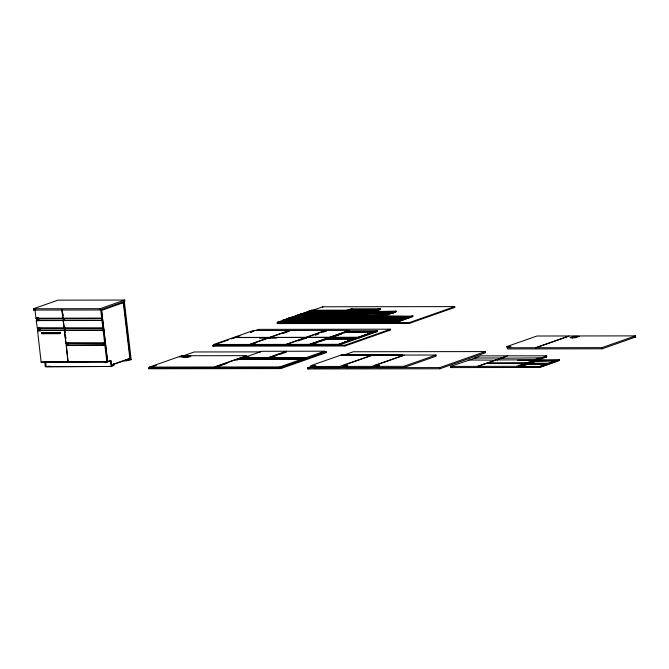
<?xml version="1.0" encoding="UTF-8"?>
<svg xmlns="http://www.w3.org/2000/svg" width="669" height="669" viewBox="0 0 669 669"><rect width="100%" height="100%" fill="white"/><g stroke="black" fill="none" stroke-linecap="round" stroke-linejoin="round"><path stroke-width="1" d="M37.322 328.144L36.235 320.576L36.787 320.551L36.711 318.72M37.865 328.512L37.589 330.386M63.07 318.444L62 310.031L62.669 309.797M63.689 320.426L63.697 318.553M64.542 330.478L68.004 362.063L68.673 361.82M103.486 328.337L103.269 327.751L102.884 328.211L101.981 320.493L102.541 320.292L101.42 309.747L100.743 309.981L101.738 318.411L102.123 317.951L102.332 318.544M37.698 328.103L103.611 328.429L105.376 343.414L105.05 342.863L104.665 343.322L103.126 330.285L103.687 330.26L103.595 328.295L102.457 318.628L36.603 318.753M468.835 360.215L450.463 366.42L450.605 367.59L477.499 367.549L479.414 366.88M474.48 358.233L469.964 359.897M495.729 360.173L468.752 359.997M536.362 360.24L536.095 359.805L496.189 359.955L488.587 362.799L488.822 363.543L527.515 363.518L527.406 362.548L534.932 359.905L534.974 360.892L556.717 360.357L539.39 366.453L518.876 366.478L518.968 367.264L539.482 367.231L556.809 361.143L536.304 361.168L529.564 363.535M487.358 363.568L487.467 363.024L477.9 366.386L478.042 367.549L516.786 367.498L518.692 366.829M501.901 358.233L541.781 357.831C543.387 359.362 534.564 356.937 536.195 359.805M526.177 363.894L526.235 362.966L516.644 366.328L477.9 366.386M63.237 318.084L63.02 318.578M64.291 330.21L66.005 343.506L66.298 342.913L105.225 343.13M66.657 345.572L105.468 345.204L104.908 345.405L106.856 362.013L41.11 362.096L37.506 330.185M474.396 358.007L501.29 357.974L501.232 358.902M63.103 318.595L63.396 320.685M64.216 328.111L63.179 320.359L64.324 328.111M487.45 363.376L526.244 363.292M534.899 360.265L517.614 360.257M541.857 358.475L539.816 358.484M100.743 309.981L33.601 310.073L33.45 308.769L57.986 300.147L124.71 300.055L124.86 301.351L100.325 309.981L100.174 308.685L124.71 300.055M33.601 310.073L35.566 309.379M34.997 310.065L35.984 318.503L36.377 318.043L36.695 318.586M63.597 318.553L63.396 318.118M63.605 318.72L63.94 320.618M37.74 328.42L103.595 328.295M101.646 310.324L123.757 302.555M41.436 332.861L60.486 332.418L60.586 333.262L59.39 333.68L41.537 333.706L41.436 332.861L60.486 332.418M64.851 328.345L64.834 330.143M64.751 328.521L65.102 330.478M66.624 343.465L105.376 343.414M68.389 343.122L68.489 343.966M41.11 362.096L107.692 361.77L110.937 360.633L111.631 366.47L45.266 366.712L44.698 361.845M103.946 343.08L103.394 343.155L103.72 343.925M106.856 362.013L107.533 361.77L105.384 343.54L105.468 345.204M68.782 361.82L68.113 362.063L66.39 345.538M106.714 361.77L109.156 360.917M107.525 361.569L111.029 361.411M113.404 364.153L126.006 359.721M113.814 364.187L111.765 364.906L111.915 366.202L113.964 365.483L113.814 364.187L113.304 364.187M126.115 359.679L128.682 358.96L128.833 360.257L124.233 360.984M111.472 365.174L130.338 358.542L128.272 358.542M128.431 359.838L131.157 359.596L124.342 301.535M246.644 355.657L214.406 366.988L214.498 367.774L149.563 367.858L149.471 367.08L181.7 355.741L246.644 355.657L246.736 356.435L241.852 358.158M255.583 343.147L249.679 345.221L213.804 345.271L213.712 344.485L233.397 337.569L269.273 337.519L269.364 338.297M233.765 337.435L253.451 330.511L289.326 330.469L269.64 337.385L233.765 337.435L233.857 338.213M311.963 322.073L314.355 322.073L313.594 322.634L278.363 322.675L277.953 321.898L314.313 321.68L314.463 322.625L343.306 322.592L343.214 321.814L345.053 321.873M305.24 312.925L322.692 306.787L454.728 306.611L454.82 307.389L409.252 323.411L277.217 323.587L277.125 322.809L282.619 320.259L319.356 319.907L319.498 320.852M287.662 318.486L283.974 320.183L287.662 318.486L324.44 318.519M288.406 318.745L288.03 318.352L288.523 318.185L324.398 318.135L324.54 319.08M289.016 318.411L291.952 316.972L327.835 316.922L327.551 317.315M292.696 317.231L292.328 316.838L292.813 316.671L328.738 317.014M293.306 316.905L296.25 315.467L332.125 315.417M296.668 316.245L296.944 315.333L300.682 314.02L363.66 314.388L366.654 313.343L339.108 313.376L336.122 314.43M301.1 314.279L304.788 312.574L340.019 312.523L340.136 313.309L342.377 312.523M305.206 312.833L308.15 311.394L343.381 311.344L343.498 312.122L343.933 311.57L335.47 314.43L335.838 314.815L339.15 313.769M346.743 310.165L311.511 310.207L308.526 311.261L343.757 311.21L346.743 310.165L347.161 310.943M277.995 322.291L278.806 322.115M319.356 319.907L282.995 320.125L283.522 320.342M288.08 318.745L288.523 318.185M292.378 317.231L292.863 317.064M294.051 316.638L296.618 315.852M296.668 315.718L300.682 314.02M301.711 313.945L304.838 312.967L302.037 313.945M304.888 312.833L308.2 311.779M308.994 311.386L311.511 310.207M323.135 351.794L326.255 351.794L326.347 352.571L280.779 368.594L148.744 368.77L148.652 367.992L156.404 365.266M179.677 357.079L194.211 351.969L260.751 351.877M250.699 332.1L258.451 329.374L390.487 329.198L390.579 329.976L345.02 345.998L212.976 346.174L212.884 345.396L214.824 344.719M217.734 343.69L228.397 339.944M231.307 338.924L240.029 335.855M284.292 320.183L289.727 318.377M297.931 315.392L300.732 314.405M250.591 332.334L253.543 331.289M278.363 322.675L280.236 322.023M212.976 346.174L214.916 345.497M185.505 356L181.767 357.313L187.178 357.305L190.916 355.992L185.505 356L185.597 356.778L183.724 357.438M213.712 344.485L249.587 344.443L269.273 337.519M277.953 321.898L314.313 321.68M278.881 321.572L314.764 321.521L318.494 320.208L318.636 320.861M283.924 319.799L319.799 319.749L323.537 318.436L323.261 318.829M324.398 318.135L323.629 318.695M288.966 318.026L324.841 317.976L327.835 316.922M292.328 316.838L328.688 316.621M293.265 316.512L329.14 316.462L335.913 313.97M301.058 313.886L336.281 313.836L340.019 312.523M305.164 312.44L340.396 312.398L343.381 311.344M305.691 337.469L286.006 344.393L286.098 345.171L250.223 345.221L250.131 344.443L269.816 337.519L305.691 337.469L305.783 338.246M276.431 338.154L270.276 338.163L270.184 337.385L289.869 330.469L325.744 330.419L325.836 331.197L322.884 332.234M314.037 322.073L315.224 322.065L314.371 321.848M315.174 321.68L314.898 322.065L320.267 320.292M320.392 320.142L325.259 318.135L324.825 318.695L325.586 318.135L353.173 318.486M324.841 317.976L324.983 318.519L330.302 316.362M330.026 316.746L335.018 314.589M344.167 311.988L343.615 311.57L348.231 310.056L347.788 310.617L347.42 310.224L347.512 311.001M349.469 310.023L351.668 308.844L348.683 309.898M314.739 322.241L315.5 321.68L343.046 321.638L342.603 322.199L343.046 321.638M315.994 321.906L319.682 320.208L319.406 320.593M319.849 320.142L324.724 318.436L352.27 318.394L352.755 319.565M325.151 318.695L325.586 318.135M326.079 318.36L329.767 316.663L357.681 317.014M330.185 316.922L330.628 316.362L358.216 316.713L356.176 316.713M331.122 316.588L344.259 311.562L371.805 311.528L371.362 312.089L372.131 311.528L372.499 311.921L372.131 311.528M344.752 311.796L347.696 310.357L375.284 310.709L372.298 311.762L343.122 311.737M347.788 310.617L348.557 310.056L376.095 310.015L375.986 310.575L380.184 308.81L380.276 309.588L376.354 310.968L376.262 310.19L376.798 310.408M379.532 308.81L351.994 308.844L349.001 309.898L376.547 309.864L379.532 308.81L376.547 309.864M348.231 310.056L347.955 310.449L348.398 310.291M326.689 318.034L328.554 317.382M332.669 315.935L330.795 316.588L330.427 316.203M338.924 314.029L338.832 313.251L339.2 313.636L339.768 312.916L367.958 312.883L370.944 311.829L367.958 312.883M282.527 333.664L289.418 331.247M315.066 322.241L315.5 321.68M323.838 319.155L321.036 320.133L348.541 319.715L352.27 318.394M348.114 310.617L348.557 310.056M349.795 310.023L351.994 308.844M315.952 321.521L343.498 321.488L347.228 320.167L347.604 320.56L348.089 319.866L371.42 320.1L371.571 321.045M325.101 318.302L353.132 318.093M326.037 317.976L353.575 317.942L357.313 316.621M330.143 316.529L358.174 316.32M331.08 316.203L358.617 316.161L362.355 314.848L357.614 317.34L360.558 315.902L383.446 315.868L383.17 316.261M362.732 314.723L363.259 314.94L334.533 314.756L334.625 315.534M339.2 313.636L367.507 313.042L367.649 313.928L363.468 315.5L363.861 314.547M371.805 311.528L371.061 312.615L373.302 311.821M344.711 311.411L372.248 311.369L375.242 310.324M348.072 310.224L376.095 310.015M342.603 322.199L343.699 321.638M347.972 320.944L347.88 320.167L343.866 321.873L347.554 320.167M352.337 319.314L349.026 320.359L348.858 319.707L352.923 318.394L348.783 320.259L347.93 320.041L348.415 320.694M352.647 318.268L353.826 318.486L357.965 316.621L353.901 317.934L354.277 318.327M358.057 317.399L358.015 316.496L358.868 316.713L358.5 316.32M363.008 314.848L358.994 316.554L362.682 314.848L363.1 315.626M362.774 315.107L363.543 314.547M367.298 313.343L364.036 314.781L366.972 313.343L367.39 314.121M367.072 313.602L371.596 311.829L371.688 312.607M368.652 313.268L368.284 312.883L371.27 311.829M372.574 311.369C383.32 307.523 368.335 313.569 372.901 311.369M371.387 312.615L375.978 311.102L375.936 310.19L376.747 310.015M377.241 310.249L376.873 309.864L380.184 308.81M319.13 320.986L319.038 320.208L348.741 319.866M352.973 318.268L353.784 318.093M358.818 316.32L358.015 316.496M367.348 313.209L368.159 313.042M372.457 311.528L372.056 312.473M214.95 366.988L237.06 359.22L301.995 359.128L302.087 359.905L279.977 367.682L215.042 367.766L214.95 366.988L279.885 366.905L301.995 359.128M237.528 359.863L237.436 359.086L240.347 358.057L305.281 357.974L305.373 358.751L300.398 359.78M370.609 320.794L347.646 320.426L343.498 321.488M348.047 320.3L351.969 318.921L374.857 318.887L375 319.539M380.009 317.081L356.636 317.282L380.059 317.466M342.929 322.199L344.192 321.873M344.803 321.546L347.604 320.56M347.972 320.426L348.415 319.866M353.015 318.653L353.458 318.093M358.994 316.554L364.245 314.714L386.423 314.555L389.417 313.51L386.423 314.555M364.613 314.589L367.607 313.535L389.417 313.51M369.94 313.008L367.699 313.794L374.866 310.968M376.915 310.249L379.858 308.81M358.868 316.713L359.312 316.554M363.911 314.94L364.354 314.781M372.499 311.921L372.951 311.762M343.799 322.199L344.61 322.032M348.089 320.694L359.01 320.501M352.387 319.18L352.831 318.62L375.719 318.586L375.861 319.539M353.324 318.854L354.813 318.327M360.976 316.161L364.245 314.714M365.082 314.714L367.649 313.928M218.412 366.395L227.201 363.309M235.99 360.215L238.917 359.186M353.015 319.172L348.34 320.819L348.256 320.041M353.642 318.854L355.139 318.327M357.489 317.499L357.94 317.34M368.77 313.535L370.266 313.008M246.025 357.706L248.851 356.711M270.184 337.385L306.059 337.343L325.744 330.419M329.123 337.444L309.438 344.359L309.53 345.137L286.641 345.171L286.549 344.393L306.226 337.469L329.123 337.444L329.165 338.246L319.372 341.675M306.695 338.121L306.603 337.335L326.288 330.419L349.176 330.386L349.218 331.197L344.351 332.894M297.906 341.014L304.796 338.598M315.015 335.002L317.967 333.965M315.551 335.002L318.503 333.965M361.302 316.161L383.061 315.743L386.097 315.082L380.46 316.922L357.572 316.955M389.784 313.376L392.778 312.323L389.835 313.769L367.975 313.401M370.994 312.222L393.146 312.197L396.132 311.144L393.514 312.582L396.508 311.528L393.564 312.975L391.524 312.975M343.749 321.814L367.13 321.613L367.273 322.558L396.115 322.517L400.037 321.137L399.619 320.359M344.727 321.873L367.574 321.454L370.559 320.401M348.984 319.974L371.872 319.941L374.857 318.887M378.871 317.767L379.156 317.382L356.259 317.407L352.346 318.787L375.719 318.586M353.274 318.461L376.162 318.427L379.156 317.382M367.666 321.605L368.042 321.998L367.181 321.781L376.906 318.586L404.494 318.937M367.574 321.454L367.557 322.165L368.117 321.454L371.429 320.401M371.964 320.1L372.332 320.484L371.805 320.267M371.872 319.941L371.847 320.66L372.407 319.941L375.761 318.979M376.906 318.586L373.854 320.066M376.756 318.82L380.017 317.382M380.92 317.466L380.067 317.248L380.46 316.922M380.552 317.081L386.423 315.082L384.976 315.994M386.799 314.948L389.784 313.895L386.841 315.333L386.473 314.948M389.835 313.769L392.82 312.716M344.125 322.199L366.411 322.558L367.298 321.839M376.706 318.427L384.642 315.868L412.229 316.22M373.528 320.066L376.095 319.28M388.162 314.154L393.188 313.1L393.146 312.197M367.557 322.165L395.906 321.965L368.36 321.998M371.847 320.66L372.616 320.1L400.154 320.058L400.045 320.618L403.917 318.854M286.474 351.258L267.617 357.89L243.098 357.923L261.964 351.292L286.474 351.258L286.566 352.036L279.968 354.361M268.645 358.341L277.133 355.356M306.603 337.335L329.491 337.31L349.176 330.386M357.313 337.82L354.043 339.258L356.987 337.82L357.397 338.598L338.915 345.104L310.073 345.137L309.981 344.359L325.351 339.066M325.527 339.3L328.788 337.862L325.075 339.459M377.366 330.77L374.096 332.209L377.04 330.77L377.458 331.548L358.969 338.046L330.126 338.088L330.034 337.31L345.087 332.016M345.58 332.25L348.85 330.804L349.218 331.197M309.981 344.359L310.675 344.752L325.678 339.066L353.224 339.032L338.221 344.711L353.224 339.032M326.171 339.3L329.115 337.862L356.661 337.82L353.717 339.258L356.661 337.82M330.034 337.31L330.729 337.694L345.739 332.016L373.277 331.975L363.919 335.671M346.182 331.857L349.168 330.804L376.714 330.77L373.728 331.816L346.233 332.242M310.349 344.752L317.875 342.102M321.638 340.78L324.457 339.785M335.11 336.039L341.692 333.731M310.675 344.752L317.257 342.436M335.437 336.039L341.391 333.931M325.636 339.668L328.554 338.639M395.379 321.739L396.558 321.956L367.875 322.165M372.173 320.66L399.669 320.234L399.669 320.752L396.357 321.806L368.77 321.454C378.562 321.137 392.101 322.19 400.848 320.451M373.059 319.941L400.606 319.907L405.105 318.553L404.009 319.113M377.4 318.82L377.358 318.427C377.667 318.971 414.864 318.268 408.257 317.215L380.72 317.248M384.642 315.868L381.698 317.307L409.194 316.88L412.832 315.835L412.924 316.613L409.002 317.992L409.395 317.039M395.747 322.132L396.508 321.572M396.96 321.413L396.684 321.806L399.945 320.359M400.045 320.618L400.806 320.058M400.321 320.234L400.413 321.011L404.335 319.631L404.293 318.72L405.105 318.553M405.548 318.394L405.272 318.779L408.533 317.34M409.846 316.88L409.562 317.273L412.832 315.835M395.421 322.132L395.906 321.965M376.471 319.146L403.967 318.72L403.959 319.238L400.606 319.907M408.215 317.34L404.896 318.394M408.307 317.599L408.742 317.039L381.246 317.466M410.733 316.746L409.194 316.88M396.684 321.806L399.669 320.752M401.258 319.899L400.974 320.292L403.959 319.238M405.272 318.779L408.257 317.733M409.562 317.273L411.059 316.746M396.558 321.956L397.001 321.806M405.146 318.937L405.598 318.779M409.445 317.432L409.888 317.273M402.646 319.506L404.703 319.498L408.625 318.118L408.91 317.206M330.687 337.31L358.224 337.268L373.277 331.975M338.221 344.711L353.876 339.032L339.484 344.384M358.224 337.268L358.601 337.661L373.929 331.975L364.245 335.671M338.497 344.326L353.876 339.032M358.551 337.268L373.929 331.975M358.275 337.661L362.038 336.34M376.011 331.423L373.728 331.816M354.043 339.258L356.987 337.82M358.601 337.661L362.364 336.34M374.096 332.209L376.338 331.423M353.918 339.417L354.369 339.258M373.971 332.368L374.423 332.209M237.436 359.086L302.371 359.002L305.281 357.974M305.658 357.84L324.515 351.208L324.607 351.986L305.75 358.617L305.658 357.84L268.16 357.89L287.018 351.258L324.515 351.208M148.652 367.992L280.687 367.816L326.255 351.794M212.884 345.396L344.928 345.221L390.487 329.198M277.125 322.809L409.16 322.634L454.728 306.611M314.096 366.721L311.269 366.729L311.135 365.558L340.755 355.147L372.14 355.105L339.911 366.436L313.226 366.47L313.368 367.641L340.044 367.607L343.95 366.227M344.585 354.821L353.307 351.752L485.343 351.576L485.485 352.747L439.918 368.77L307.882 368.945L307.74 367.774L311.62 366.411M313.226 366.47L315.843 365.55L311.135 365.558M307.882 368.945L309.822 368.259M346.024 366.679L343.197 366.687L343.063 365.517L372.683 355.097L404.068 355.055L371.83 366.395L345.154 366.428L345.296 367.599L371.972 367.557L375.878 366.186M345.154 366.428L347.771 365.508L343.063 365.517M345.296 367.599L347.035 366.98M402.261 354.67L365.098 354.98L402.261 354.67L402.404 355.833M374.991 365.475L404.603 355.055L435.996 355.013L436.129 356.184L403.9 367.515L377.224 367.557L377.082 366.386L379.699 365.466L374.991 365.475L375.125 366.637L377.952 366.637M377.224 367.557L378.963 366.938M377.082 366.386L403.758 366.353L435.996 355.013M307.74 367.774L439.784 367.599L485.343 351.576M506.859 346.584L536.923 336.014L568.959 335.972L535.534 347.729L507.002 347.755L506.859 346.584L510.924 346.584L507.562 347.763L507.696 348.934L535.668 348.892L535.534 347.729M450.605 367.59L452.52 366.913M450.463 366.42L477.357 366.386L495.696 359.989M501.85 357.982L497.401 359.863M478.042 367.549L479.949 366.88M536.078 347.729L569.503 335.972L635.416 335.88L635.55 337.051L602.125 348.808L536.212 348.892L536.078 347.729L601.983 347.637L635.416 335.88M573.835 336.382L570.105 337.694L575.516 337.686L579.245 336.373L573.835 336.382L573.977 337.552L572.104 338.205M536.981 360.399L546.74 356.962L546.598 355.799L541.831 357.823M517.237 366.721L536.914 359.797L559.376 359.771L559.468 360.549L539.783 367.465L517.329 367.498L517.237 366.721L539.691 366.687L559.376 359.771M518.876 366.478L536.212 360.39L536.304 361.168M521.552 365.818L526.327 364.145M531.186 362.431L536.036 360.524M517.329 367.498L519.295 366.804M521.26 366.11L526.185 364.388M531.102 362.657L536.02 360.926M518.968 367.264L527.64 364.212M63.338 320.342L63.647 320.735M501.332 357.999L496.816 359.537L497.067 360.039M488.671 362.924L527.49 362.866M122.335 302.714L123.313 302.706L129.886 358.693L128.916 358.701M33.45 308.769L100.174 308.685M351.668 308.844L351.434 309.63M378.219 309.588L380.276 309.588M347.37 310.357L347.136 311.135M375.284 310.709L375.61 310.19M396.132 311.144L374.372 311.562M371.847 311.921L343.448 312.256M392.778 312.323L370.685 312.741M367.507 313.042L340.011 313.468M335.671 314.589L363.217 314.547M362.355 314.848L334.166 314.89L334.257 315.668M296.944 315.333L332.175 315.283L331.891 316.194M383.989 315.868L384.357 316.261L381.372 317.307L381.004 316.922M302.865 316.103L319.264 316.077M380.343 317.382L408.792 317.432M36.544 318.302L102.298 318.218M36.176 318.436L101.922 318.344M36.586 318.628L102.449 318.503M406.568 318.126L408.625 318.118M288.03 318.352L324.891 318.369M376.045 318.887L403.641 319.238M320.342 319.749L320.71 320.142L324.406 318.436M402.27 319.631L404.335 319.631M348.089 319.866L320.593 320.292M36.795 320.376L102.541 320.292M348.532 320.133L371.42 320.1M371.588 320.334L399.343 320.752M367.13 321.613L344.284 322.032M315.015 321.848L342.561 321.814M365.274 321.848L367.624 321.839M341.048 322.032L343.088 322.032M364.822 321.998L367.172 321.998M37.322 328.228L103.076 328.144M37.748 328.554L103.503 328.462M37.949 330.26L103.687 330.085M37.573 330.31L103.335 330.302M40.065 330.72L40.776 330.72M348.85 330.804L348.616 331.581M375.393 331.548L377.458 331.548M59.884 333.262L60.586 333.262M42.724 333.538L59.173 333.513M633.493 337.051L635.55 337.051M573.977 337.552L576.678 337.544M259.488 338.18L269.732 338.163L269.64 337.385M326.129 338.907L353.675 338.874M351.225 339.426L353.265 339.417M66.106 343.314L104.849 343.256M105.384 343.54L66.641 343.59L66.883 345.622M67.569 344.008L104.456 343.95M250.131 344.443L286.006 344.393M286.549 344.393L309.438 344.359M310.625 344.359L338.171 344.326M105.092 345.338L66.365 345.472M546.598 355.799L507.855 355.849L502.996 357.555L503.264 358.224M184.887 356.518L187.981 356.51M185.597 356.778L190.105 356.769M544.7 356.97L546.74 356.962M128.164 358.96L128.682 358.96M129.1 359.604L131.157 359.596M127.135 360.257L128.833 360.257M109.967 360.633L110.937 360.633M88.935 361.594L45.651 361.653L46.245 366.712L111.631 366.47M69.325 361.787L72.361 361.778M103.837 361.728L106.864 361.72M528.033 363.267L548.538 363.234L548.63 364.02M517.137 363.602L547.568 363.576M547.66 364.354L527.147 364.388L527.063 363.61M47.9 366.294L50.443 366.286M149.471 367.08L214.406 366.988M62.919 318.569L61.891 310.031M63.505 318.118L63.831 320.618M475.826 358.266L475.567 357.597L480.417 355.883L507.311 355.849L502.461 357.555L502.728 358.224M102.181 320.501L36.435 320.593M601.983 347.637L602.125 348.808M539.691 366.687L539.783 367.465M539.39 366.453L539.482 367.231M536.914 359.797L537.006 360.574M516.644 366.328L516.786 367.498M477.357 366.386L477.499 367.549M439.784 367.599L439.918 368.77M409.16 322.634L409.252 323.411M404.611 318.72L404.703 319.498M403.758 366.353L403.9 367.515M396.023 321.739L396.115 322.517M375.401 318.887L375.493 319.665M367.674 313.209L367.749 314.187M367.022 313.209L367.022 313.728M371.83 366.395L371.972 367.557M358.877 337.268L358.969 338.046M353.291 318.268L353.383 319.046M348.541 319.715L348.574 320.518M344.259 311.562L343.824 312.122L343.757 311.21M344.928 345.221L345.02 345.998M340.396 312.398L340.462 313.309M338.823 313.769L338.455 313.376L338.547 314.154M336.699 314.614L336.281 313.836M338.823 344.326L338.915 345.104M339.911 366.436L340.044 367.607M328.203 316.797L327.969 317.574M329.491 337.31L329.583 338.088M326.288 330.419L326.38 331.197M324.774 318.302L324.774 318.82M322.692 306.787L322.784 307.564M320.058 320.075L319.782 320.468L319.799 319.749M306.226 337.469L306.318 338.246M306.059 337.343L306.151 338.121M302.371 359.002L302.463 359.78M280.687 367.816L280.779 368.594M279.885 366.905L279.977 367.682M269.816 337.519L269.9 338.297M258.451 329.374L258.543 330.152M249.587 344.443L249.679 345.221M233.397 337.569L233.481 338.347M181.7 355.741L181.792 356.518M123.665 301.769L130.488 359.838M126.625 359.679L126.776 360.976M110.586 361.569L111.179 366.629M109.515 360.792L109.607 361.569M101.554 309.546L107.692 361.77M101.521 317.532L101.88 320.618M102.725 327.818L103.093 330.904M104.54 343.256L104.782 345.313M64.14 318.611L64.383 320.668M65.228 327.869L65.47 329.926M67.042 343.306L67.285 345.363M63.02 313.686L63.246 315.634M64.701 328.061L65.236 332.518M65.704 336.566L65.947 338.581M66.423 342.628L66.775 345.656M64.257 327.869L64.5 329.926M59.29 332.836L59.39 333.68M38.534 317.616L38.894 320.702M39.739 327.902L40.107 330.988M37.556 317.616L37.941 320.894M38.769 327.902L39.145 331.138M36.611 317.825L36.971 320.903M37.815 328.069L38.175 331.138M341.876 354.746L341.123 355.013L365.307 354.721L341.876 354.746"/></g></svg>
